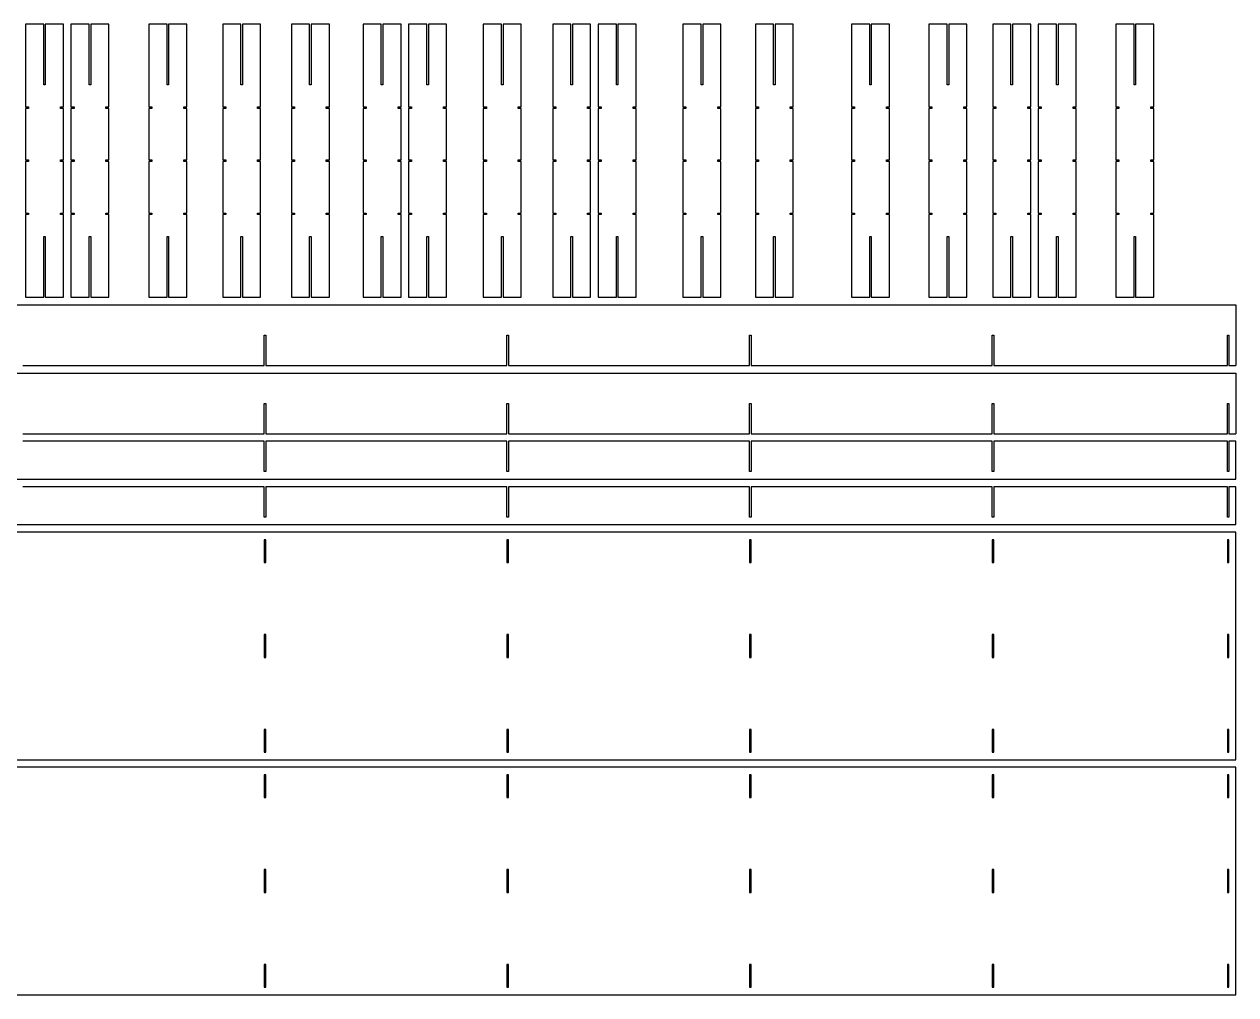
# Model space of a CAD drawing. Header units: millimetres. Extents: x -741 to 859, y -349 to 305.
# Drawn here: x 60 to 859, y -335 to 305 of the extents above; entities that cross this region are included whole.
import ezdxf

# ---------------------------------------------------------------- set-up
doc = ezdxf.new("R2010")
doc.units = ezdxf.units.MM

msp = doc.modelspace()

# ---------------------------------------------------------------- linework, layer by layer
at = {"color": 7, "linetype": 'Continuous', "lineweight": 25}
for p, q in [((60.66, 305.12), (60.66, 250.62)), ((72.66, 305.12), (60.66, 305.12)), ((72.66, 265.12), (72.66, 305.12)), ((73.66, 305.12), (73.66, 265.12)), ((85.66, 305.12), (73.66, 305.12)), ((85.66, 250.62), (85.66, 305.12)), ((90.66, 305.12), (90.66, 250.62)), ((102.66, 305.12), (90.66, 305.12)), ((102.66, 265.12), (102.66, 305.12)), ((103.66, 305.12), (103.66, 265.12)), ((115.66, 305.12), (103.66, 305.12)), ((115.66, 250.62), (115.66, 305.12)), ((141.96, 305.12), (141.96, 250.62)), ((153.96, 305.12), (141.96, 305.12)), ((153.96, 265.12), (153.96, 305.12)), ((154.96, 305.12), (154.96, 265.12)), ((166.96, 305.12), (154.96, 305.12)), ((166.96, 250.62), (166.96, 305.12)), ((190.66, 305.12), (190.66, 250.62)), ((202.66, 305.12), (190.66, 305.12)), ((202.66, 265.12), (202.66, 305.12)), ((203.66, 305.12), (203.66, 265.12)), ((215.66, 305.12), (203.66, 305.12)), ((215.66, 250.62), (215.66, 305.12)), ((235.98, 305.12), (235.98, 250.62)), ((247.98, 305.12), (235.98, 305.12)), ((247.98, 265.12), (247.98, 305.12)), ((248.98, 305.12), (248.98, 265.12)), ((260.98, 305.12), (248.98, 305.12)), ((260.98, 250.62), (260.98, 305.12)), ((283.24, 305.12), (283.24, 250.62)), ((295.24, 305.12), (283.24, 305.12)), ((295.24, 265.12), (295.24, 305.12)), ((296.24, 305.12), (296.24, 265.12)), ((308.24, 305.12), (296.24, 305.12)), ((308.24, 250.62), (308.24, 305.12)), ((313.24, 305.12), (313.24, 250.62)), ((325.24, 305.12), (313.24, 305.12)), ((325.24, 265.12), (325.24, 305.12)), ((326.24, 305.12), (326.24, 265.12)), ((338.24, 305.12), (326.24, 305.12)), ((338.24, 250.62), (338.24, 305.12)), ((362.48, 305.12), (362.48, 250.62)), ((374.48, 305.12), (362.48, 305.12)), ((374.48, 265.12), (374.48, 305.12)), ((375.48, 305.12), (375.48, 265.12)), ((387.48, 305.12), (375.48, 305.12)), ((387.48, 250.62), (387.48, 305.12)), ((408.21, 305.12), (408.21, 250.62)), ((420.21, 305.12), (408.21, 305.12)), ((420.21, 265.12), (420.21, 305.12)), ((421.21, 305.12), (421.21, 265.12)), ((433.21, 305.12), (421.21, 305.12)), ((433.21, 250.62), (433.21, 305.12)), ((438.21, 305.12), (438.21, 250.62)), ((450.21, 305.12), (438.21, 305.12)), ((450.21, 265.12), (450.21, 305.12)), ((451.21, 305.12), (451.21, 265.12)), ((463.21, 305.12), (451.21, 305.12)), ((463.21, 250.62), (463.21, 305.12)), ((494.08, 305.12), (494.08, 250.62)), ((506.08, 305.12), (494.08, 305.12)), ((506.08, 265.12), (506.08, 305.12)), ((507.08, 305.12), (507.08, 265.12)), ((519.08, 305.12), (507.08, 305.12)), ((519.08, 250.62), (519.08, 305.12)), ((541.82, 305.12), (541.82, 250.62)), ((553.82, 305.12), (541.82, 305.12)), ((553.82, 265.12), (553.82, 305.12)), ((554.82, 305.12), (554.82, 265.12)), ((566.82, 305.12), (554.82, 305.12)), ((566.82, 250.62), (566.82, 305.12)), ((605.26, 305.12), (605.26, 250.62)), ((617.26, 305.12), (605.26, 305.12)), ((617.26, 265.12), (617.26, 305.12)), ((618.26, 305.12), (618.26, 265.12)), ((630.26, 305.12), (618.26, 305.12)), ((630.26, 250.62), (630.26, 305.12)), ((656.25, 305.12), (656.25, 250.62)), ((668.25, 305.12), (656.25, 305.12)), ((668.25, 265.12), (668.25, 305.12)), ((669.25, 305.12), (669.25, 265.12)), ((681.25, 305.12), (669.25, 305.12)), ((681.25, 250.62), (681.25, 305.12)), ((698.33, 305.12), (698.33, 250.62)), ((710.33, 305.12), (698.33, 305.12)), ((710.33, 265.12), (710.33, 305.12)), ((711.33, 305.12), (711.33, 265.12)), ((723.33, 305.12), (711.33, 305.12)), ((723.33, 250.62), (723.33, 305.12)), ((728.33, 305.12), (728.33, 250.62)), ((740.33, 305.12), (728.33, 305.12)), ((740.33, 265.12), (740.33, 305.12)), ((741.33, 305.12), (741.33, 265.12)), ((753.33, 305.12), (741.33, 305.12)), ((753.33, 250.62), (753.33, 305.12)), ((779.51, 305.12), (779.51, 250.62)), ((791.51, 305.12), (779.51, 305.12)), ((791.51, 265.12), (791.51, 305.12)), ((792.51, 305.12), (792.51, 265.12)), ((804.51, 305.12), (792.51, 305.12)), ((804.51, 250.62), (804.51, 305.12)), ((73.66, 265.12), (72.66, 265.12)), ((103.66, 265.12), (102.66, 265.12)), ((154.96, 265.12), (153.96, 265.12)), ((203.66, 265.12), (202.66, 265.12)), ((248.98, 265.12), (247.98, 265.12)), ((296.24, 265.12), (295.24, 265.12)), ((326.24, 265.12), (325.24, 265.12)), ((375.48, 265.12), (374.48, 265.12)), ((421.21, 265.12), (420.21, 265.12)), ((451.21, 265.12), (450.21, 265.12)), ((507.08, 265.12), (506.08, 265.12)), ((554.82, 265.12), (553.82, 265.12)), ((618.26, 265.12), (617.26, 265.12)), ((669.25, 265.12), (668.25, 265.12)), ((711.33, 265.12), (710.33, 265.12)), ((741.33, 265.12), (740.33, 265.12)), ((792.51, 265.12), (791.51, 265.12)), ((60.66, 250.62), (62.66, 250.62)), ((60.66, 249.62), (60.66, 215.62)), ((62.66, 249.62), (60.66, 249.62)), ((62.66, 250.62), (62.66, 249.62)), ((83.66, 250.62), (85.66, 250.62)), ((83.66, 249.62), (83.66, 250.62)), ((85.66, 249.62), (83.66, 249.62)), ((85.66, 215.62), (85.66, 249.62)), ((90.66, 250.62), (92.66, 250.62)), ((90.66, 249.62), (90.66, 215.62)), ((92.66, 249.62), (90.66, 249.62)), ((92.66, 250.62), (92.66, 249.62)), ((113.66, 250.62), (115.66, 250.62)), ((113.66, 249.62), (113.66, 250.62)), ((115.66, 249.62), (113.66, 249.62)), ((115.66, 215.62), (115.66, 249.62)), ((141.96, 250.62), (143.96, 250.62)), ((141.96, 249.62), (141.96, 215.62)), ((143.96, 249.62), (141.96, 249.62)), ((143.96, 250.62), (143.96, 249.62)), ((164.96, 250.62), (166.96, 250.62)), ((164.96, 249.62), (164.96, 250.62)), ((166.96, 249.62), (164.96, 249.62)), ((166.96, 215.62), (166.96, 249.62)), ((190.66, 250.62), (192.66, 250.62)), ((190.66, 249.62), (190.66, 215.62)), ((192.66, 249.62), (190.66, 249.62)), ((192.66, 250.62), (192.66, 249.62)), ((213.66, 250.62), (215.66, 250.62)), ((213.66, 249.62), (213.66, 250.62)), ((215.66, 249.62), (213.66, 249.62)), ((215.66, 215.62), (215.66, 249.62)), ((235.98, 250.62), (237.98, 250.62)), ((235.98, 249.62), (235.98, 215.62)), ((237.98, 249.62), (235.98, 249.62)), ((237.98, 250.62), (237.98, 249.62)), ((258.98, 250.62), (260.98, 250.62)), ((258.98, 249.62), (258.98, 250.62)), ((260.98, 249.62), (258.98, 249.62)), ((260.98, 215.62), (260.98, 249.62)), ((283.24, 250.62), (285.24, 250.62)), ((283.24, 249.62), (283.24, 215.62)), ((285.24, 249.62), (283.24, 249.62)), ((285.24, 250.62), (285.24, 249.62)), ((306.24, 250.62), (308.24, 250.62)), ((306.24, 249.62), (306.24, 250.62)), ((308.24, 249.62), (306.24, 249.62)), ((308.24, 215.62), (308.24, 249.62)), ((313.24, 250.62), (315.24, 250.62)), ((313.24, 249.62), (313.24, 215.62)), ((315.24, 249.62), (313.24, 249.62)), ((315.24, 250.62), (315.24, 249.62)), ((336.24, 250.62), (338.24, 250.62)), ((336.24, 249.62), (336.24, 250.62)), ((338.24, 249.62), (336.24, 249.62)), ((338.24, 215.62), (338.24, 249.62)), ((362.48, 250.62), (364.48, 250.62)), ((362.48, 249.62), (362.48, 215.62)), ((364.48, 249.62), (362.48, 249.62)), ((364.48, 250.62), (364.48, 249.62)), ((385.48, 250.62), (387.48, 250.62)), ((385.48, 249.62), (385.48, 250.62)), ((387.48, 249.62), (385.48, 249.62)), ((387.48, 215.62), (387.48, 249.62)), ((408.21, 250.62), (410.21, 250.62)), ((408.21, 249.62), (408.21, 215.62)), ((410.21, 249.62), (408.21, 249.62)), ((410.21, 250.62), (410.21, 249.62)), ((431.21, 250.62), (433.21, 250.62)), ((431.21, 249.62), (431.21, 250.62)), ((433.21, 249.62), (431.21, 249.62)), ((433.21, 215.62), (433.21, 249.62)), ((438.21, 250.62), (440.21, 250.62)), ((438.21, 249.62), (438.21, 215.62)), ((440.21, 249.62), (438.21, 249.62)), ((440.21, 250.62), (440.21, 249.62)), ((461.21, 250.62), (463.21, 250.62)), ((461.21, 249.62), (461.21, 250.62)), ((463.21, 249.62), (461.21, 249.62)), ((463.21, 215.62), (463.21, 249.62)), ((494.08, 250.62), (496.08, 250.62)), ((494.08, 249.62), (494.08, 215.62)), ((496.08, 249.62), (494.08, 249.62)), ((496.08, 250.62), (496.08, 249.62)), ((517.08, 250.62), (519.08, 250.62)), ((517.08, 249.62), (517.08, 250.62)), ((519.08, 249.62), (517.08, 249.62)), ((519.08, 215.62), (519.08, 249.62)), ((541.82, 250.62), (543.82, 250.62)), ((541.82, 249.62), (541.82, 215.62)), ((543.82, 249.62), (541.82, 249.62)), ((543.82, 250.62), (543.82, 249.62)), ((564.82, 250.62), (566.82, 250.62)), ((564.82, 249.62), (564.82, 250.62)), ((566.82, 249.62), (564.82, 249.62)), ((566.82, 215.62), (566.82, 249.62)), ((605.26, 250.62), (607.26, 250.62)), ((605.26, 249.62), (605.26, 215.62)), ((607.26, 249.62), (605.26, 249.62)), ((607.26, 250.62), (607.26, 249.62)), ((628.26, 250.62), (630.26, 250.62)), ((628.26, 249.62), (628.26, 250.62)), ((630.26, 249.62), (628.26, 249.62)), ((630.26, 215.62), (630.26, 249.62)), ((656.25, 250.62), (658.25, 250.62)), ((656.25, 249.62), (656.25, 215.62)), ((658.25, 249.62), (656.25, 249.62)), ((658.25, 250.62), (658.25, 249.62)), ((679.25, 250.62), (681.25, 250.62)), ((679.25, 249.62), (679.25, 250.62)), ((681.25, 249.62), (679.25, 249.62)), ((681.25, 215.62), (681.25, 249.62)), ((698.33, 250.62), (700.33, 250.62)), ((698.33, 249.62), (698.33, 215.62)), ((700.33, 249.62), (698.33, 249.62)), ((700.33, 250.62), (700.33, 249.62)), ((721.33, 250.62), (723.33, 250.62)), ((721.33, 249.62), (721.33, 250.62)), ((723.33, 249.62), (721.33, 249.62)), ((723.33, 215.62), (723.33, 249.62)), ((728.33, 250.62), (730.33, 250.62)), ((728.33, 249.62), (728.33, 215.62)), ((730.33, 249.62), (728.33, 249.62)), ((730.33, 250.62), (730.33, 249.62)), ((751.33, 250.62), (753.33, 250.62)), ((751.33, 249.62), (751.33, 250.62)), ((753.33, 249.62), (751.33, 249.62)), ((753.33, 215.62), (753.33, 249.62)), ((779.51, 250.62), (781.51, 250.62)), ((779.51, 249.62), (779.51, 215.62)), ((781.51, 249.62), (779.51, 249.62)), ((781.51, 250.62), (781.51, 249.62)), ((802.51, 250.62), (804.51, 250.62)), ((802.51, 249.62), (802.51, 250.62)), ((804.51, 249.62), (802.51, 249.62)), ((804.51, 215.62), (804.51, 249.62)), ((60.66, 215.62), (62.66, 215.62)), ((62.66, 214.62), (60.66, 214.62)), ((60.66, 214.62), (60.66, 180.62)), ((62.66, 215.62), (62.66, 214.62)), ((83.66, 215.62), (85.66, 215.62)), ((83.66, 214.62), (83.66, 215.62)), ((85.66, 214.62), (83.66, 214.62)), ((85.66, 180.62), (85.66, 214.62)), ((90.66, 215.62), (92.66, 215.62)), ((90.66, 214.62), (90.66, 180.62)), ((92.66, 214.62), (90.66, 214.62)), ((92.66, 215.62), (92.66, 214.62)), ((113.66, 215.62), (115.66, 215.62)), ((113.66, 214.62), (113.66, 215.62)), ((115.66, 214.62), (113.66, 214.62)), ((115.66, 180.62), (115.66, 214.62)), ((141.96, 215.62), (143.96, 215.62)), ((141.96, 214.62), (141.96, 180.62)), ((143.96, 214.62), (141.96, 214.62)), ((143.96, 215.62), (143.96, 214.62)), ((164.96, 215.62), (166.96, 215.62)), ((164.96, 214.62), (164.96, 215.62)), ((166.96, 214.62), (164.96, 214.62)), ((166.96, 180.62), (166.96, 214.62)), ((190.66, 215.62), (192.66, 215.62)), ((190.66, 214.62), (190.66, 180.62)), ((192.66, 214.62), (190.66, 214.62)), ((192.66, 215.62), (192.66, 214.62)), ((213.66, 215.62), (215.66, 215.62)), ((213.66, 214.62), (213.66, 215.62)), ((215.66, 214.62), (213.66, 214.62)), ((215.66, 180.62), (215.66, 214.62)), ((235.98, 215.62), (237.98, 215.62)), ((235.98, 214.62), (235.98, 180.62)), ((237.98, 214.62), (235.98, 214.62)), ((237.98, 215.62), (237.98, 214.62)), ((258.98, 215.62), (260.98, 215.62)), ((258.98, 214.62), (258.98, 215.62)), ((260.98, 214.62), (258.98, 214.62)), ((260.98, 180.62), (260.98, 214.62)), ((283.24, 215.62), (285.24, 215.62)), ((283.24, 214.62), (283.24, 180.62)), ((285.24, 214.62), (283.24, 214.62)), ((285.24, 215.62), (285.24, 214.62)), ((306.24, 215.62), (308.24, 215.62)), ((306.24, 214.62), (306.24, 215.62)), ((308.24, 214.62), (306.24, 214.62)), ((308.24, 180.62), (308.24, 214.62)), ((313.24, 215.62), (315.24, 215.62)), ((313.24, 214.62), (313.24, 180.62)), ((315.24, 214.62), (313.24, 214.62)), ((315.24, 215.62), (315.24, 214.62)), ((336.24, 215.62), (338.24, 215.62)), ((336.24, 214.62), (336.24, 215.62)), ((338.24, 214.62), (336.24, 214.62)), ((338.24, 180.62), (338.24, 214.62)), ((362.48, 215.62), (364.48, 215.62)), ((362.48, 214.62), (362.48, 180.62)), ((364.48, 214.62), (362.48, 214.62)), ((364.48, 215.62), (364.48, 214.62)), ((385.48, 215.62), (387.48, 215.62)), ((385.48, 214.62), (385.48, 215.62)), ((387.48, 214.62), (385.48, 214.62)), ((387.48, 180.62), (387.48, 214.62)), ((408.21, 215.62), (410.21, 215.62)), ((408.21, 214.62), (408.21, 180.62)), ((410.21, 214.62), (408.21, 214.62)), ((410.21, 215.62), (410.21, 214.62)), ((431.21, 215.62), (433.21, 215.62)), ((431.21, 214.62), (431.21, 215.62)), ((433.21, 214.62), (431.21, 214.62)), ((433.21, 180.62), (433.21, 214.62)), ((438.21, 215.62), (440.21, 215.62)), ((438.21, 214.62), (438.21, 180.62)), ((440.21, 214.62), (438.21, 214.62)), ((440.21, 215.62), (440.21, 214.62)), ((461.21, 215.62), (463.21, 215.62)), ((461.21, 214.62), (461.21, 215.62)), ((463.21, 214.62), (461.21, 214.62)), ((463.21, 180.62), (463.21, 214.62)), ((494.08, 215.62), (496.08, 215.62)), ((494.08, 214.62), (494.08, 180.62)), ((496.08, 214.62), (494.08, 214.62)), ((496.08, 215.62), (496.08, 214.62)), ((517.08, 215.62), (519.08, 215.62)), ((517.08, 214.62), (517.08, 215.62)), ((519.08, 214.62), (517.08, 214.62)), ((519.08, 180.62), (519.08, 214.62)), ((541.82, 215.62), (543.82, 215.62)), ((541.82, 214.62), (541.82, 180.62)), ((543.82, 214.62), (541.82, 214.62)), ((543.82, 215.62), (543.82, 214.62)), ((564.82, 215.62), (566.82, 215.62)), ((564.82, 214.62), (564.82, 215.62)), ((566.82, 214.62), (564.82, 214.62)), ((566.82, 180.62), (566.82, 214.62)), ((605.26, 215.62), (607.26, 215.62)), ((605.26, 214.62), (605.26, 180.62)), ((607.26, 214.62), (605.26, 214.62)), ((607.26, 215.62), (607.26, 214.62)), ((628.26, 215.62), (630.26, 215.62)), ((628.26, 214.62), (628.26, 215.62)), ((630.26, 214.62), (628.26, 214.62)), ((630.26, 180.62), (630.26, 214.62)), ((656.25, 215.62), (658.25, 215.62)), ((656.25, 214.62), (656.25, 180.62)), ((658.25, 214.62), (656.25, 214.62)), ((658.25, 215.62), (658.25, 214.62)), ((679.25, 215.62), (681.25, 215.62)), ((679.25, 214.62), (679.25, 215.62)), ((681.25, 214.62), (679.25, 214.62)), ((681.25, 180.62), (681.25, 214.62)), ((698.33, 215.62), (700.33, 215.62)), ((698.33, 214.62), (698.33, 180.62)), ((700.33, 214.62), (698.33, 214.62)), ((700.33, 215.62), (700.33, 214.62)), ((721.33, 215.62), (723.33, 215.62)), ((721.33, 214.62), (721.33, 215.62)), ((723.33, 214.62), (721.33, 214.62)), ((723.33, 180.62), (723.33, 214.62)), ((728.33, 215.62), (730.33, 215.62)), ((728.33, 214.62), (728.33, 180.62)), ((730.33, 214.62), (728.33, 214.62)), ((730.33, 215.62), (730.33, 214.62)), ((751.33, 215.62), (753.33, 215.62)), ((751.33, 214.62), (751.33, 215.62)), ((753.33, 214.62), (751.33, 214.62)), ((753.33, 180.62), (753.33, 214.62)), ((779.51, 215.62), (781.51, 215.62)), ((779.51, 214.62), (779.51, 180.62)), ((781.51, 214.62), (779.51, 214.62)), ((781.51, 215.62), (781.51, 214.62)), ((802.51, 215.62), (804.51, 215.62)), ((802.51, 214.62), (802.51, 215.62)), ((804.51, 214.62), (802.51, 214.62)), ((804.51, 180.62), (804.51, 214.62)), ((60.66, 180.62), (62.66, 180.62)), ((60.66, 179.62), (60.66, 125.12)), ((62.66, 179.62), (60.66, 179.62)), ((62.66, 180.62), (62.66, 179.62)), ((83.66, 180.62), (85.66, 180.62)), ((83.66, 179.62), (83.66, 180.62)), ((85.66, 179.62), (83.66, 179.62)), ((85.66, 125.12), (85.66, 179.62)), ((90.66, 180.62), (92.66, 180.62)), ((92.66, 179.62), (90.66, 179.62)), ((90.66, 179.62), (90.66, 125.12)), ((92.66, 180.62), (92.66, 179.62)), ((113.66, 180.62), (115.66, 180.62)), ((113.66, 179.62), (113.66, 180.62)), ((115.66, 179.62), (113.66, 179.62)), ((115.66, 125.12), (115.66, 179.62)), ((141.96, 180.62), (143.96, 180.62)), ((143.96, 179.62), (141.96, 179.62)), ((141.96, 179.62), (141.96, 125.12)), ((143.96, 180.62), (143.96, 179.62)), ((164.96, 180.62), (166.96, 180.62)), ((164.96, 179.62), (164.96, 180.62)), ((166.96, 179.62), (164.96, 179.62)), ((166.96, 125.12), (166.96, 179.62)), ((190.66, 180.62), (192.66, 180.62)), ((192.66, 179.62), (190.66, 179.62)), ((190.66, 179.62), (190.66, 125.12)), ((192.66, 180.62), (192.66, 179.62)), ((213.66, 180.62), (215.66, 180.62)), ((213.66, 179.62), (213.66, 180.62)), ((215.66, 179.62), (213.66, 179.62)), ((215.66, 125.12), (215.66, 179.62)), ((235.98, 180.62), (237.98, 180.62)), ((237.98, 179.62), (235.98, 179.62)), ((235.98, 179.62), (235.98, 125.12)), ((237.98, 180.62), (237.98, 179.62)), ((258.98, 180.62), (260.98, 180.62)), ((258.98, 179.62), (258.98, 180.62)), ((260.98, 179.62), (258.98, 179.62)), ((260.98, 125.12), (260.98, 179.62)), ((283.24, 180.62), (285.24, 180.62)), ((283.24, 179.62), (283.24, 125.12)), ((285.24, 179.62), (283.24, 179.62)), ((285.24, 180.62), (285.24, 179.62)), ((306.24, 180.62), (308.24, 180.62)), ((306.24, 179.62), (306.24, 180.62)), ((308.24, 179.62), (306.24, 179.62)), ((308.24, 125.12), (308.24, 179.62)), ((313.24, 180.62), (315.24, 180.62)), ((315.24, 179.62), (313.24, 179.62)), ((313.24, 179.62), (313.24, 125.12)), ((315.24, 180.62), (315.24, 179.62)), ((336.24, 180.62), (338.24, 180.62)), ((336.24, 179.62), (336.24, 180.62)), ((338.24, 179.62), (336.24, 179.62)), ((338.24, 125.12), (338.24, 179.62)), ((362.48, 180.62), (364.48, 180.62)), ((364.48, 179.62), (362.48, 179.62)), ((362.48, 179.62), (362.48, 125.12)), ((364.48, 180.62), (364.48, 179.62)), ((385.48, 180.62), (387.48, 180.62)), ((385.48, 179.62), (385.48, 180.62)), ((387.48, 179.62), (385.48, 179.62)), ((387.48, 125.12), (387.48, 179.62)), ((408.21, 180.62), (410.21, 180.62)), ((410.21, 179.62), (408.21, 179.62)), ((408.21, 179.62), (408.21, 125.12)), ((410.21, 180.62), (410.21, 179.62)), ((431.21, 180.62), (433.21, 180.62)), ((431.21, 179.62), (431.21, 180.62)), ((433.21, 179.62), (431.21, 179.62)), ((433.21, 125.12), (433.21, 179.62)), ((438.21, 180.62), (440.21, 180.62)), ((440.21, 179.62), (438.21, 179.62)), ((438.21, 179.62), (438.21, 125.12)), ((440.21, 180.62), (440.21, 179.62)), ((461.21, 180.62), (463.21, 180.62)), ((461.21, 179.62), (461.21, 180.62)), ((463.21, 179.62), (461.21, 179.62)), ((463.21, 125.12), (463.21, 179.62)), ((494.08, 180.62), (496.08, 180.62)), ((496.08, 179.62), (494.08, 179.62)), ((494.08, 179.62), (494.08, 125.12)), ((496.08, 180.62), (496.08, 179.62)), ((517.08, 180.62), (519.08, 180.62)), ((517.08, 179.62), (517.08, 180.62)), ((519.08, 179.62), (517.08, 179.62)), ((519.08, 125.12), (519.08, 179.62)), ((541.82, 180.62), (543.82, 180.62)), ((543.82, 179.62), (541.82, 179.62)), ((541.82, 179.62), (541.82, 125.12)), ((543.82, 180.62), (543.82, 179.62)), ((564.82, 180.62), (566.82, 180.62)), ((564.82, 179.62), (564.82, 180.62)), ((566.82, 179.62), (564.82, 179.62)), ((566.82, 125.12), (566.82, 179.62)), ((605.26, 180.62), (607.26, 180.62)), ((607.26, 179.62), (605.26, 179.62)), ((605.26, 179.62), (605.26, 125.12)), ((607.26, 180.62), (607.26, 179.62)), ((628.26, 180.62), (630.26, 180.62)), ((628.26, 179.62), (628.26, 180.62)), ((630.26, 179.62), (628.26, 179.62)), ((630.26, 125.12), (630.26, 179.62)), ((656.25, 180.62), (658.25, 180.62)), ((658.25, 179.62), (656.25, 179.62)), ((656.25, 179.62), (656.25, 125.12)), ((658.25, 180.62), (658.25, 179.62)), ((679.25, 180.62), (681.25, 180.62)), ((679.25, 179.62), (679.25, 180.62)), ((681.25, 179.62), (679.25, 179.62)), ((681.25, 125.12), (681.25, 179.62)), ((698.33, 180.62), (700.33, 180.62)), ((700.33, 179.62), (698.33, 179.62)), ((698.33, 179.62), (698.33, 125.12)), ((700.33, 180.62), (700.33, 179.62)), ((721.33, 180.62), (723.33, 180.62)), ((721.33, 179.62), (721.33, 180.62)), ((723.33, 179.62), (721.33, 179.62)), ((723.33, 125.12), (723.33, 179.62)), ((728.33, 180.62), (730.33, 180.62)), ((728.33, 179.62), (728.33, 125.12)), ((730.33, 179.62), (728.33, 179.62)), ((730.33, 180.62), (730.33, 179.62)), ((751.33, 179.62), (751.33, 180.62)), ((751.33, 180.62), (753.33, 180.62)), ((753.33, 179.62), (751.33, 179.62)), ((753.33, 125.12), (753.33, 179.62)), ((779.51, 180.62), (781.51, 180.62)), ((779.51, 179.62), (779.51, 125.12)), ((781.51, 179.62), (779.51, 179.62)), ((781.51, 180.62), (781.51, 179.62)), ((802.51, 180.62), (804.51, 180.62)), ((802.51, 179.62), (802.51, 180.62)), ((804.51, 179.62), (802.51, 179.62)), ((804.51, 125.12), (804.51, 179.62)), ((72.66, 165.12), (73.66, 165.12)), ((72.66, 125.12), (72.66, 165.12)), ((73.66, 165.12), (73.66, 125.12)), ((102.66, 165.12), (103.66, 165.12)), ((102.66, 125.12), (102.66, 165.12)), ((103.66, 165.12), (103.66, 125.12)), ((153.96, 165.12), (154.96, 165.12)), ((153.96, 125.12), (153.96, 165.12)), ((154.96, 165.12), (154.96, 125.12)), ((202.66, 165.12), (203.66, 165.12)), ((202.66, 125.12), (202.66, 165.12)), ((203.66, 165.12), (203.66, 125.12)), ((247.98, 165.12), (248.98, 165.12)), ((247.98, 125.12), (247.98, 165.12)), ((248.98, 165.12), (248.98, 125.12)), ((295.24, 165.12), (296.24, 165.12)), ((295.24, 125.12), (295.24, 165.12)), ((296.24, 165.12), (296.24, 125.12)), ((325.24, 165.12), (326.24, 165.12)), ((325.24, 125.12), (325.24, 165.12)), ((326.24, 165.12), (326.24, 125.12)), ((374.48, 165.12), (375.48, 165.12)), ((374.48, 125.12), (374.48, 165.12)), ((375.48, 165.12), (375.48, 125.12)), ((420.21, 165.12), (421.21, 165.12)), ((420.21, 125.12), (420.21, 165.12)), ((421.21, 165.12), (421.21, 125.12)), ((450.21, 165.12), (451.21, 165.12)), ((450.21, 125.12), (450.21, 165.12)), ((451.21, 165.12), (451.21, 125.12)), ((506.08, 165.12), (507.08, 165.12)), ((506.08, 125.12), (506.08, 165.12)), ((507.08, 165.12), (507.08, 125.12)), ((553.82, 165.12), (554.82, 165.12)), ((553.82, 125.12), (553.82, 165.12)), ((554.82, 165.12), (554.82, 125.12)), ((617.26, 165.12), (618.26, 165.12)), ((617.26, 125.12), (617.26, 165.12)), ((618.26, 165.12), (618.26, 125.12)), ((668.25, 165.12), (669.25, 165.12)), ((668.25, 125.12), (668.25, 165.12)), ((669.25, 165.12), (669.25, 125.12)), ((710.33, 165.12), (711.33, 165.12)), ((710.33, 125.12), (710.33, 165.12)), ((711.33, 165.12), (711.33, 125.12)), ((740.33, 165.12), (741.33, 165.12)), ((740.33, 125.12), (740.33, 165.12)), ((741.33, 165.12), (741.33, 125.12)), ((791.51, 165.12), (792.51, 165.12)), ((791.51, 125.12), (791.51, 165.12)), ((792.51, 165.12), (792.51, 125.12)), ((-741.49, 120.12), (858.51, 120.12)), ((60.66, 125.12), (72.66, 125.12)), ((73.66, 125.12), (85.66, 125.12)), ((90.66, 125.12), (102.66, 125.12)), ((103.66, 125.12), (115.66, 125.12)), ((141.96, 125.12), (153.96, 125.12)), ((154.96, 125.12), (166.96, 125.12)), ((190.66, 125.12), (202.66, 125.12)), ((203.66, 125.12), (215.66, 125.12)), ((235.98, 125.12), (247.98, 125.12)), ((248.98, 125.12), (260.98, 125.12)), ((283.24, 125.12), (295.24, 125.12)), ((296.24, 125.12), (308.24, 125.12)), ((313.24, 125.12), (325.24, 125.12)), ((326.24, 125.12), (338.24, 125.12)), ((362.48, 125.12), (374.48, 125.12)), ((375.48, 125.12), (387.48, 125.12)), ((408.21, 125.12), (420.21, 125.12)), ((421.21, 125.12), (433.21, 125.12)), ((438.21, 125.12), (450.21, 125.12)), ((451.21, 125.12), (463.21, 125.12)), ((494.08, 125.12), (506.08, 125.12)), ((507.08, 125.12), (519.08, 125.12)), ((541.82, 125.12), (553.82, 125.12)), ((554.82, 125.12), (566.82, 125.12)), ((605.26, 125.12), (617.26, 125.12)), ((618.26, 125.12), (630.26, 125.12)), ((656.25, 125.12), (668.25, 125.12)), ((669.25, 125.12), (681.25, 125.12)), ((698.33, 125.12), (710.33, 125.12)), ((711.33, 125.12), (723.33, 125.12)), ((728.33, 125.12), (740.33, 125.12)), ((741.33, 125.12), (753.33, 125.12)), ((779.51, 125.12), (791.51, 125.12)), ((792.51, 125.12), (804.51, 125.12)), ((858.51, 120.12), (858.51, 80.12)), ((218.01, 100.12), (219.01, 100.12)), ((218.01, 80.12), (218.01, 100.12)), ((219.01, 100.12), (219.01, 80.12)), ((378.01, 100.12), (379.01, 100.12)), ((378.01, 80.12), (378.01, 100.12)), ((379.01, 100.12), (379.01, 80.12)), ((538.01, 100.12), (539.01, 100.12)), ((538.01, 80.12), (538.01, 100.12)), ((539.01, 100.12), (539.01, 80.12)), ((698.01, 100.12), (699.01, 100.12)), ((698.01, 80.12), (698.01, 100.12)), ((699.01, 100.12), (699.01, 80.12)), ((853.01, 100.12), (854.01, 100.12)), ((853.01, 80.12), (853.01, 100.12)), ((854.01, 100.12), (854.01, 80.12)), ((59.01, 80.12), (218.01, 80.12)), ((219.01, 80.12), (378.01, 80.12)), ((379.01, 80.12), (538.01, 80.12)), ((539.01, 80.12), (698.01, 80.12)), ((699.01, 80.12), (853.01, 80.12)), ((854.01, 80.12), (858.51, 80.12)), ((-741.49, 75.12), (858.51, 75.12)), ((858.51, 75.12), (858.51, 35.12)), ((218.01, 55.12), (219.01, 55.12)), ((218.01, 35.12), (218.01, 55.12)), ((219.01, 55.12), (219.01, 35.12)), ((378.01, 35.12), (378.01, 55.12)), ((378.01, 55.12), (379.01, 55.12)), ((379.01, 55.12), (379.01, 35.12)), ((538.01, 55.12), (539.01, 55.12)), ((538.01, 35.12), (538.01, 55.12)), ((539.01, 55.12), (539.01, 35.12)), ((698.01, 35.12), (698.01, 55.12)), ((698.01, 55.12), (699.01, 55.12)), ((699.01, 55.12), (699.01, 35.12)), ((853.01, 35.12), (853.01, 55.12)), ((853.01, 55.12), (854.01, 55.12)), ((854.01, 55.12), (854.01, 35.12)), ((59.01, 35.12), (218.01, 35.12)), ((219.01, 35.12), (378.01, 35.12)), ((379.01, 35.12), (538.01, 35.12)), ((539.01, 35.12), (698.01, 35.12)), ((699.01, 35.12), (853.01, 35.12)), ((854.01, 35.12), (858.51, 35.12)), ((218.01, 30.12), (59.01, 30.12)), ((218.01, 10.12), (218.01, 30.12)), ((219.01, 30.12), (219.01, 10.12)), ((378.01, 30.12), (219.01, 30.12)), ((378.01, 10.12), (378.01, 30.12)), ((379.01, 30.12), (379.01, 10.12)), ((538.01, 30.12), (379.01, 30.12)), ((538.01, 10.12), (538.01, 30.12)), ((698.01, 30.12), (539.01, 30.12)), ((539.01, 30.12), (539.01, 10.12)), ((698.01, 10.12), (698.01, 30.12)), ((699.01, 30.12), (699.01, 10.12)), ((853.01, 30.12), (699.01, 30.12)), ((853.01, 10.12), (853.01, 30.12)), ((858.51, 30.12), (854.01, 30.12)), ((854.01, 30.12), (854.01, 10.12)), ((858.51, 5.12), (858.51, 30.12)), ((219.01, 10.12), (218.01, 10.12)), ((379.01, 10.12), (378.01, 10.12)), ((539.01, 10.12), (538.01, 10.12)), ((699.01, 10.12), (698.01, 10.12)), ((854.01, 10.12), (853.01, 10.12)), ((-741.49, 5.12), (858.51, 5.12)), ((218.01, 0.12), (59.01, 0.12)), ((218.01, -19.88), (218.01, 0.12)), ((219.01, 0.12), (219.01, -19.88)), ((378.01, 0.12), (219.01, 0.12)), ((378.01, -19.88), (378.01, 0.12)), ((538.01, 0.12), (379.01, 0.12)), ((379.01, 0.12), (379.01, -19.88)), ((538.01, -19.88), (538.01, 0.12)), ((698.01, 0.12), (539.01, 0.12)), ((539.01, 0.12), (539.01, -19.88)), ((698.01, -19.88), (698.01, 0.12)), ((853.01, 0.12), (699.01, 0.12)), ((699.01, 0.12), (699.01, -19.88)), ((853.01, -19.88), (853.01, 0.12)), ((854.01, 0.12), (854.01, -19.88)), ((858.51, 0.12), (854.01, 0.12)), ((858.51, -24.88), (858.51, 0.12)), ((219.01, -19.88), (218.01, -19.88)), ((379.01, -19.88), (378.01, -19.88)), ((539.01, -19.88), (538.01, -19.88)), ((699.01, -19.88), (698.01, -19.88)), ((854.01, -19.88), (853.01, -19.88)), ((-741.49, -24.88), (858.51, -24.88)), ((858.51, -29.88), (-741.49, -29.88)), ((858.51, -179.88), (858.51, -29.88)), ((219.01, -34.88), (218.01, -34.88)), ((218.01, -34.88), (218.01, -49.88)), ((219.01, -49.88), (219.01, -34.88)), ((379.01, -34.88), (378.01, -34.88)), ((378.01, -34.88), (378.01, -49.88)), ((379.01, -49.88), (379.01, -34.88)), ((539.01, -34.88), (538.01, -34.88)), ((538.01, -34.88), (538.01, -49.88)), ((539.01, -49.88), (539.01, -34.88)), ((698.01, -34.88), (698.01, -49.88)), ((699.01, -34.88), (698.01, -34.88)), ((699.01, -49.88), (699.01, -34.88)), ((854.01, -34.88), (853.01, -34.88)), ((853.01, -34.88), (853.01, -49.88)), ((854.01, -49.88), (854.01, -34.88)), ((218.01, -49.88), (219.01, -49.88)), ((378.01, -49.88), (379.01, -49.88)), ((538.01, -49.88), (539.01, -49.88)), ((698.01, -49.88), (699.01, -49.88)), ((853.01, -49.88), (854.01, -49.88)), ((219.01, -97.38), (218.01, -97.38)), ((218.01, -97.38), (218.01, -112.38)), ((219.01, -112.38), (219.01, -97.38)), ((379.01, -97.38), (378.01, -97.38)), ((378.01, -97.38), (378.01, -112.38)), ((379.01, -112.38), (379.01, -97.38)), ((539.01, -97.38), (538.01, -97.38)), ((538.01, -97.38), (538.01, -112.38)), ((539.01, -112.38), (539.01, -97.38)), ((698.01, -97.38), (698.01, -112.38)), ((699.01, -97.38), (698.01, -97.38)), ((699.01, -112.38), (699.01, -97.38)), ((854.01, -97.38), (853.01, -97.38)), ((853.01, -97.38), (853.01, -112.38)), ((854.01, -112.38), (854.01, -97.38)), ((218.01, -112.38), (219.01, -112.38)), ((378.01, -112.38), (379.01, -112.38)), ((538.01, -112.38), (539.01, -112.38)), ((698.01, -112.38), (699.01, -112.38)), ((853.01, -112.38), (854.01, -112.38)), ((219.01, -159.88), (218.01, -159.88)), ((218.01, -159.88), (218.01, -174.88)), ((219.01, -174.88), (219.01, -159.88)), ((379.01, -159.88), (378.01, -159.88)), ((378.01, -159.88), (378.01, -174.88)), ((379.01, -174.88), (379.01, -159.88)), ((539.01, -159.88), (538.01, -159.88)), ((538.01, -159.88), (538.01, -174.88)), ((539.01, -174.88), (539.01, -159.88)), ((698.01, -159.88), (698.01, -174.88)), ((699.01, -159.88), (698.01, -159.88)), ((699.01, -174.88), (699.01, -159.88)), ((854.01, -159.88), (853.01, -159.88)), ((853.01, -159.88), (853.01, -174.88)), ((854.01, -174.88), (854.01, -159.88)), ((218.01, -174.88), (219.01, -174.88)), ((378.01, -174.88), (379.01, -174.88)), ((538.01, -174.88), (539.01, -174.88)), ((698.01, -174.88), (699.01, -174.88)), ((853.01, -174.88), (854.01, -174.88)), ((-741.49, -179.88), (858.51, -179.88)), ((858.51, -184.88), (-741.49, -184.88)), ((219.01, -189.88), (218.01, -189.88)), ((218.01, -189.88), (218.01, -204.88)), ((219.01, -204.88), (219.01, -189.88)), ((379.01, -189.88), (378.01, -189.88)), ((378.01, -189.88), (378.01, -204.88)), ((379.01, -204.88), (379.01, -189.88)), ((539.01, -189.88), (538.01, -189.88)), ((538.01, -189.88), (538.01, -204.88)), ((539.01, -204.88), (539.01, -189.88)), ((699.01, -189.88), (698.01, -189.88)), ((698.01, -189.88), (698.01, -204.88)), ((699.01, -204.88), (699.01, -189.88)), ((854.01, -189.88), (853.01, -189.88)), ((853.01, -189.88), (853.01, -204.88)), ((854.01, -204.88), (854.01, -189.88)), ((858.51, -334.88), (858.51, -184.88)), ((218.01, -204.88), (219.01, -204.88)), ((378.01, -204.88), (379.01, -204.88)), ((538.01, -204.88), (539.01, -204.88)), ((698.01, -204.88), (699.01, -204.88)), ((853.01, -204.88), (854.01, -204.88)), ((219.01, -252.38), (218.01, -252.38)), ((218.01, -252.38), (218.01, -267.38)), ((219.01, -267.38), (219.01, -252.38)), ((379.01, -252.38), (378.01, -252.38)), ((378.01, -252.38), (378.01, -267.38)), ((379.01, -267.38), (379.01, -252.38)), ((539.01, -252.38), (538.01, -252.38)), ((538.01, -252.38), (538.01, -267.38)), ((539.01, -267.38), (539.01, -252.38)), ((699.01, -252.38), (698.01, -252.38)), ((698.01, -252.38), (698.01, -267.38)), ((699.01, -267.38), (699.01, -252.38)), ((854.01, -252.38), (853.01, -252.38)), ((853.01, -252.38), (853.01, -267.38)), ((854.01, -267.38), (854.01, -252.38)), ((218.01, -267.38), (219.01, -267.38)), ((378.01, -267.38), (379.01, -267.38)), ((538.01, -267.38), (539.01, -267.38)), ((698.01, -267.38), (699.01, -267.38)), ((853.01, -267.38), (854.01, -267.38)), ((218.01, -314.88), (218.01, -329.88)), ((219.01, -314.88), (218.01, -314.88)), ((219.01, -329.88), (219.01, -314.88)), ((379.01, -314.88), (378.01, -314.88)), ((378.01, -314.88), (378.01, -329.88)), ((379.01, -329.88), (379.01, -314.88)), ((539.01, -314.88), (538.01, -314.88)), ((538.01, -314.88), (538.01, -329.88)), ((539.01, -329.88), (539.01, -314.88)), ((699.01, -314.88), (698.01, -314.88)), ((698.01, -314.88), (698.01, -329.88)), ((699.01, -329.88), (699.01, -314.88)), ((854.01, -314.88), (853.01, -314.88)), ((853.01, -314.88), (853.01, -329.88)), ((854.01, -329.88), (854.01, -314.88)), ((-741.49, -334.88), (858.51, -334.88)), ((218.01, -329.88), (219.01, -329.88)), ((378.01, -329.88), (379.01, -329.88)), ((538.01, -329.88), (539.01, -329.88)), ((698.01, -329.88), (699.01, -329.88)), ((853.01, -329.88), (854.01, -329.88))]:
    msp.add_line(p, q, dxfattribs=at)

doc.saveas('drawing.dxf')
